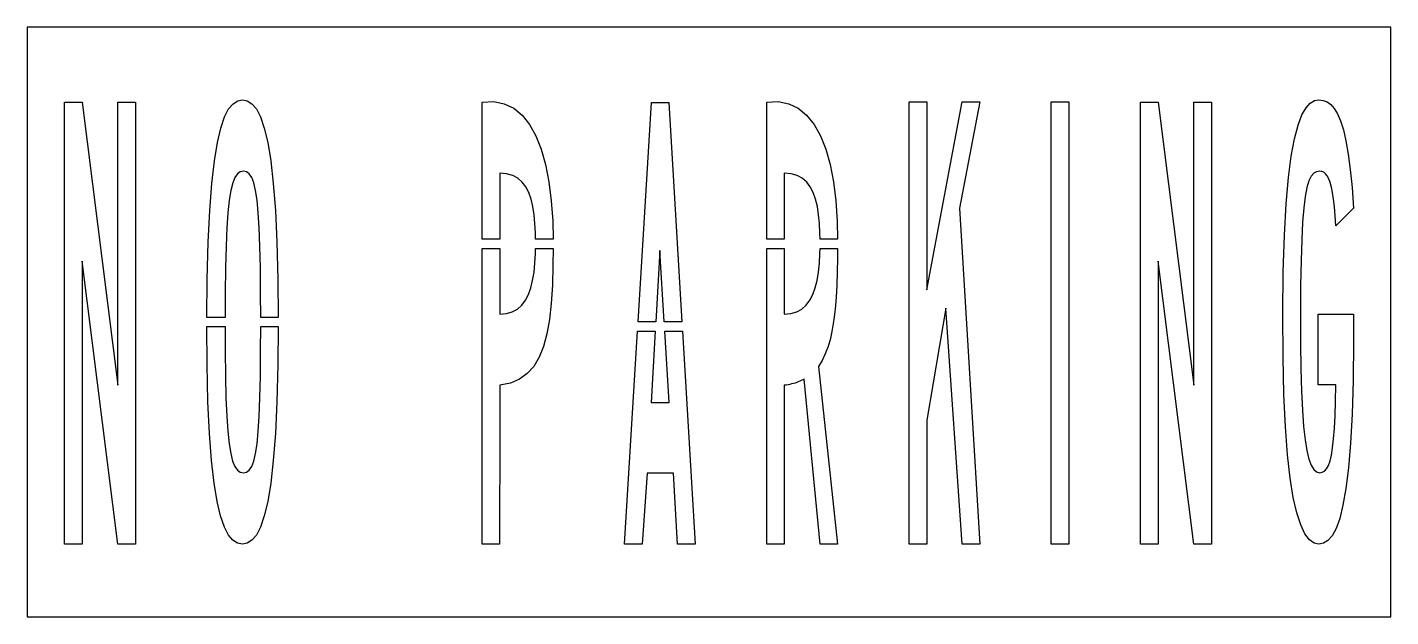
# Model space of a CAD drawing. Extents: x 0 to 111, y 0 to 48.
import ezdxf

# ---------------------------------------------------------------- set-up
doc = ezdxf.new("R2010")
doc.units = 0
doc.layers.add('CUT', color=7, linetype='Continuous')
doc.layers.add('OUTSIDE', color=1, linetype='Continuous')

msp = doc.modelspace()

# ---------------------------------------------------------------- linework, layer by layer
at = {"layer": 'CUT'}
for points in [[(7.3612, 41.9136), (8.8048, 41.9136), (8.8048, 5.9172), (7.3612, 5.9172), (4.4668, 28.9428), (4.4668, 5.9172), (3.0196, 5.9172), (3.0196, 41.9136), (4.4668, 41.9136), (7.3612, 18.8592)], [(20.0281, 35.2824), (20.1973, 33.0864), (20.3197, 30.4908), (20.3989, 27.474), (20.4214, 24.376), (19.0046, 24.376), (18.9985, 26.358), (18.9769, 28.4064), (18.9373, 30.1668), (18.8797, 31.6572), (18.8041, 32.8992), (18.7069, 33.9144), (18.5845, 34.7172), (18.4405, 35.3292), (18.2713, 35.772), (18.0733, 36.0636), (17.8501, 36.2256), (17.5945, 36.2724), (17.3353, 36.2256), (17.1085, 36.0636), (16.9033, 35.772), (16.7269, 35.3292), (16.5757, 34.7172), (16.4461, 33.9144), (16.3381, 32.8992), (16.2517, 31.6572), (16.1869, 30.1668), (16.1401, 28.4064), (16.1113, 26.358), (16.0992, 24.376), (14.6208, 24.376), (14.6497, 27.474), (14.7325, 30.4908), (14.8585, 33.0864), (15.0313, 35.2824), (15.2365, 37.1148), (15.4813, 38.6052), (15.7585, 39.7896), (16.0645, 40.6932), (16.3957, 41.3448), (16.7521, 41.7732), (17.1301, 42.0108), (17.5225, 42.0828), (17.9149, 42.0108), (18.2929, 41.7732), (18.6493, 41.3448), (18.9841, 40.6932), (19.2937, 39.7896), (19.5709, 38.6052), (19.8193, 37.1148)], [(41.8391, 38.0724), (42.1919, 36.8196), (42.4655, 35.4192), (42.6599, 33.8784), (42.7751, 32.2008), (42.8041, 30.748), (41.3774, 30.748), (41.3711, 31.2288), (41.3315, 32.01), (41.2631, 32.7336), (41.1587, 33.3996), (41.0147, 34.0044), (40.8239, 34.5408), (40.5863, 35.0052), (40.2911, 35.394), (39.9347, 35.7072), (39.5171, 35.9304), (39.0275, 36.0708), (38.4659, 36.1176), (38.4659, 35.16), (38.4659, 34.2024), (38.4659, 33.2448), (38.4659, 32.2872), (38.4659, 31.3296), (38.4659, 30.748), (37.0367, 30.748), (37.0367, 32.9136), (37.0367, 35.9124), (37.0367, 38.9076), (37.0367, 41.9028), (37.9763, 41.9424), (38.8331, 41.7696), (39.5999, 41.3988), (40.2839, 40.8336), (40.8851, 40.0848), (41.4035, 39.1632)], [(52.22, 41.8632), (53.2964, 24.0106), (51.8519, 24.0106), (51.5036, 29.832), (51.1638, 24.0106), (49.7254, 24.0106), (50.8124, 41.8632)], [(65.0022, 38.0724), (65.355, 36.8196), (65.6286, 35.4192), (65.823, 33.8784), (65.9382, 32.2008), (65.9673, 30.748), (64.5405, 30.748), (64.5342, 31.2288), (64.4946, 32.01), (64.4262, 32.7336), (64.3218, 33.3996), (64.1778, 34.0044), (63.987, 34.5408), (63.7494, 35.0052), (63.4542, 35.3976), (63.0978, 35.7072), (62.6802, 35.934), (62.1906, 36.0708), (61.629, 36.1176), (61.629, 35.16), (61.629, 34.2024), (61.629, 33.2448), (61.629, 32.2872), (61.629, 31.3296), (61.629, 30.748), (60.1998, 30.748), (60.1998, 32.9136), (60.1998, 35.9124), (60.1998, 38.9112), (60.1998, 41.9028), (61.1394, 41.9424), (61.9962, 41.7696), (62.763, 41.3988), (63.447, 40.8336), (64.0482, 40.0848), (64.5666, 39.1632)], [(77.5504, 41.9172), (75.8944, 33.2772), (77.5504, 5.9172), (76.1068, 5.9172), (74.7748, 25.1304), (73.2268, 15.9972), (73.2268, 5.9172), (71.7868, 5.9172), (71.7868, 41.9172), (73.2268, 41.9172), (73.2268, 26.6172), (76.1068, 41.9172)], [(84.8029, 41.9172), (84.8029, 5.9172), (83.3629, 5.9172), (83.3629, 41.9172)], [(96.4007, 41.9136), (96.4007, 5.9172), (94.9571, 5.9172), (92.0627, 28.9428), (92.0627, 5.9172), (90.6155, 5.9172), (90.6155, 41.9136), (92.0627, 41.9136), (94.9571, 18.8592), (94.9571, 41.9136)], [(107.9372, 19.248), (107.8508, 16.494), (107.7212, 14.1252), (107.552, 12.12), (107.3504, 10.4496), (107.1128, 9.0888), (106.8464, 8.0088), (106.5512, 7.1844), (106.2308, 6.5904), (105.8888, 6.198), (105.5288, 5.982), (105.1508, 5.9172), (104.7548, 6.0036), (104.3768, 6.2736), (104.0132, 6.756), (103.6712, 7.4724), (103.3544, 8.4516), (103.07, 9.7116), (102.818, 11.2848), (102.6056, 13.1892), (102.4328, 15.4536), (102.3068, 18.0996), (102.2348, 21.1524), (102.2132, 24.6372), (102.2528, 28.0968), (102.3464, 31.0812), (102.4904, 33.6228), (102.6776, 35.754), (102.908, 37.5108), (103.1708, 38.9256), (103.4624, 40.0308), (103.7756, 40.8588), (104.1068, 41.4456), (104.4488, 41.8236), (104.798, 42.0252), (105.1508, 42.0828), (105.4928, 42.0468), (105.8132, 41.9316), (106.1192, 41.7156), (106.4072, 41.3952), (106.6736, 40.9524), (106.922, 40.3692), (107.1488, 39.642), (107.3576, 38.7492), (107.5448, 37.68), (107.7104, 36.42), (107.8544, 34.9584), (107.9768, 33.2772), (106.5332, 31.8372), (106.4828, 32.658), (106.418, 33.378), (106.346, 34.0044), (106.2668, 34.5408), (106.1732, 34.9908), (106.0724, 35.3652), (105.9608, 35.6676), (105.8348, 35.9016), (105.7016, 36.0708), (105.554, 36.1896), (105.3956, 36.2544), (105.2228, 36.2724), (104.9636, 36.2364), (104.7332, 36.1104), (104.5244, 35.8728), (104.3372, 35.4948), (104.1788, 34.9584), (104.0384, 34.2312), (103.9232, 33.2988), (103.8296, 32.1288), (103.7576, 30.7032), (103.7036, 28.9968), (103.6676, 26.9808), (103.6532, 24.6372), (103.6604, 22.2684), (103.6856, 20.184), (103.736, 18.3732), (103.808, 16.8144), (103.9052, 15.4968), (104.024, 14.406), (104.1644, 13.524), (104.33, 12.8364), (104.5172, 12.3288), (104.7296, 11.9832), (104.9636, 11.7888), (105.2228, 11.7276), (105.428, 11.76), (105.6152, 11.8608), (105.7808, 12.0408), (105.9284, 12.3144), (106.058, 12.6816), (106.1696, 13.1604), (106.2668, 13.7616), (106.346, 14.4852), (106.4144, 15.3528), (106.4648, 16.3644), (106.508, 17.538), (106.5332, 18.8772), (105.0932, 18.8772), (105.0932, 24.6372), (107.9768, 24.6372), (107.9804, 22.416)], [(42.3035, 23.0244), (42.0299, 22.002), (41.6771, 21.1236), (41.2415, 20.3892), (40.7087, 19.7988), (40.0751, 19.3452), (39.3299, 19.0284), (38.4659, 18.8484), (38.4659, 17.772), (38.4659, 16.6956), (38.4623, 15.6156), (38.4623, 14.5392), (38.4623, 13.4592), (38.4587, 12.3828), (38.4587, 11.3064), (38.4551, 10.2264), (38.4551, 9.15), (38.4551, 8.07), (38.4551, 6.9936), (38.4551, 5.9172), (38.3363, 5.9172), (38.2175, 5.9172), (38.0987, 5.9172), (37.9799, 5.9172), (37.8611, 5.9172), (37.7459, 5.9172), (37.6271, 5.9172), (37.5083, 5.9172), (37.3931, 5.9172), (37.2743, 5.9172), (37.1555, 5.9172), (37.0367, 5.9172), (37.0367, 8.9124), (37.0367, 11.9076), (37.0367, 14.9064), (37.0367, 17.9052), (37.0367, 20.9076), (37.0367, 23.91), (37.0367, 26.9124), (37.0367, 29.9148), (37.0367, 29.996), (38.4659, 29.996), (38.4659, 29.4144), (38.4659, 28.4568), (38.4659, 27.4992), (38.4659, 26.5416), (38.4659, 25.584), (38.4659, 24.6264), (39.0095, 24.6804), (39.4883, 24.8244), (39.9023, 25.0584), (40.2551, 25.3752), (40.5503, 25.7712), (40.7951, 26.2428), (40.9931, 26.7864), (41.1443, 27.3912), (41.2559, 28.0608), (41.3279, 28.788), (41.3711, 29.5692), (41.3766, 29.996), (42.8078, 29.996), (42.7967, 28.6188), (42.7463, 26.9916), (42.6527, 25.5192), (42.5051, 24.198)], [(65.7726, 25.0584), (65.6682, 24.1944), (65.5386, 23.3952), (65.3802, 22.6644), (65.1894, 21.9984), (64.9626, 21.3972), (64.7034, 20.8608), (64.401, 20.3856), (65.9634, 5.9172), (64.5414, 5.9172), (63.2526, 19.3524), (63.1374, 19.2912), (63.015, 19.23), (62.8926, 19.176), (62.7666, 19.122), (62.637, 19.0752), (62.5038, 19.032), (62.367, 18.9924), (62.2266, 18.9564), (62.0826, 18.924), (61.935, 18.8952), (61.7838, 18.87), (61.629, 18.8484), (61.629, 17.772), (61.629, 16.6956), (61.6254, 15.6156), (61.6254, 14.5392), (61.6254, 13.4628), (61.6218, 12.3828), (61.6218, 11.3064), (61.6182, 10.2264), (61.6182, 9.15), (61.6182, 8.07), (61.6182, 6.9936), (61.6182, 5.9172), (61.4994, 5.9172), (61.3806, 5.9172), (61.2618, 5.9172), (61.143, 5.9172), (61.0242, 5.9172), (60.909, 5.9172), (60.7902, 5.9172), (60.6714, 5.9172), (60.5562, 5.9172), (60.4374, 5.9172), (60.3186, 5.9172), (60.1998, 5.9172), (60.1998, 8.9124), (60.1998, 11.9076), (60.1998, 14.9064), (60.1998, 17.9052), (60.1998, 20.9076), (60.1998, 23.91), (60.1998, 26.9124), (60.1998, 29.9148), (60.1998, 29.996), (61.629, 29.996), (61.629, 29.4144), (61.629, 28.4568), (61.629, 27.4992), (61.629, 26.5416), (61.629, 25.584), (61.629, 24.6264), (62.1726, 24.6804), (62.6514, 24.8244), (63.0654, 25.0584), (63.4182, 25.3788), (63.7134, 25.7748), (63.9582, 26.2428), (64.1562, 26.7864), (64.3074, 27.3912), (64.4154, 28.0608), (64.491, 28.788), (64.5342, 29.5692), (64.5397, 29.996), (65.9718, 29.996), (65.967, 29.1948), (65.9454, 28.0572), (65.9094, 26.988), (65.8518, 25.9872)], [(19.8193, 10.8852), (19.5709, 9.3948), (19.2937, 8.2104), (18.9841, 7.3068), (18.6493, 6.6552), (18.2929, 6.2268), (17.9149, 5.9892), (17.5225, 5.9172), (17.1265, 5.9892), (16.7485, 6.2268), (16.3885, 6.6552), (16.0501, 7.3068), (15.7369, 8.2104), (15.4561, 9.3948), (15.2077, 10.8852), (14.9989, 12.7176), (14.8333, 14.9136), (14.7109, 17.5092), (14.6353, 20.526), (14.6193, 23.624), (16.0975, 23.624), (16.1005, 21.642), (16.1257, 19.5936), (16.1689, 17.8332), (16.2337, 16.3428), (16.3201, 15.1008), (16.4281, 14.0856), (16.5613, 13.2828), (16.7161, 12.6708), (16.8997, 12.228), (17.1049, 11.9364), (17.3353, 11.778), (17.5945, 11.7276), (17.8501, 11.778), (18.0733, 11.9364), (18.2713, 12.228), (18.4405, 12.6708), (18.5845, 13.2828), (18.7069, 14.0856), (18.8041, 15.1008), (18.8797, 16.3428), (18.9373, 17.8332), (18.9769, 19.5936), (18.9985, 21.642), (19.0046, 23.624), (20.4214, 23.624), (20.3989, 20.526), (20.3197, 17.5092), (20.1973, 14.9136), (20.0281, 12.7176)], [(50.0636, 5.9172), (48.6236, 5.9172), (49.6796, 23.2586), (51.1199, 23.2586), (50.78, 17.4372), (52.2452, 17.4372), (51.8969, 23.2586), (53.3417, 23.2586), (54.3872, 5.9172), (52.9436, 5.9172), (52.6052, 11.6772), (50.456, 11.6772)]]:
    msp.add_lwpolyline(points, close=True, dxfattribs=at)
at = {"layer": 'OUTSIDE'}
msp.add_lwpolyline([(0, 0), (111, 0), (111, 48), (0, 48)], close=True, dxfattribs=at)

doc.saveas('drawing.dxf')
